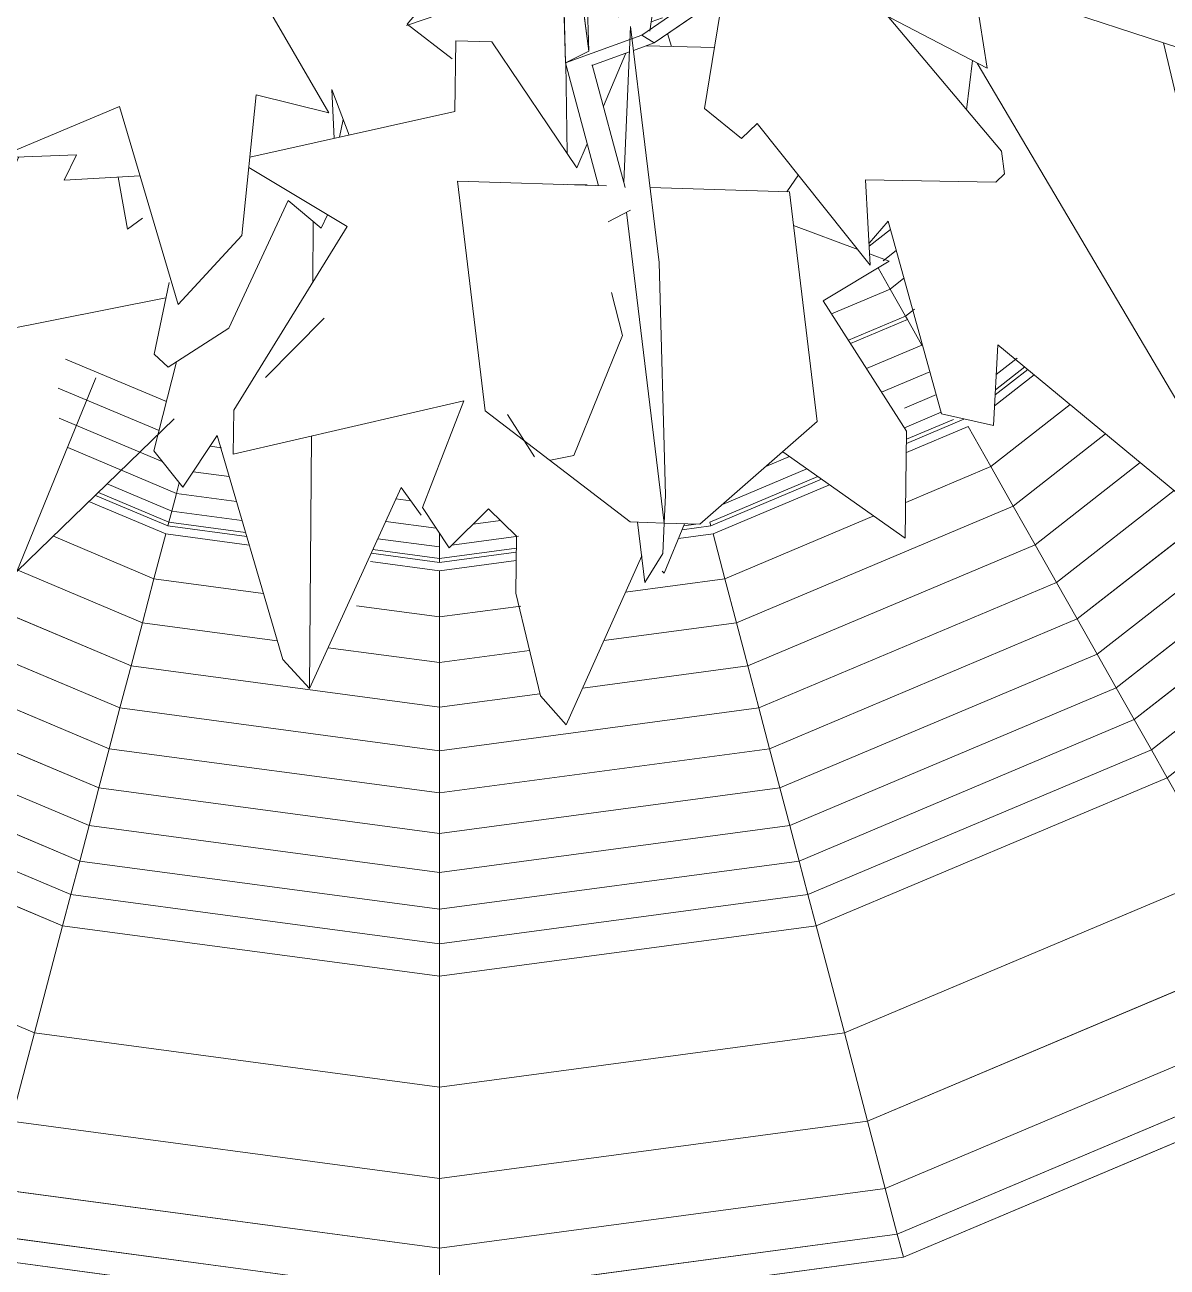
# Model space of a CAD drawing. Header units: metres. Extents: x -217 to -108, y -304 to -188.
# Drawn here: x -156.7156 to -156.5876, y -245.4693 to -245.33 of the extents above; entities that cross this region are included whole.
import ezdxf

# ---------------------------------------------------------------- set-up
doc = ezdxf.new("R2010")
doc.units = ezdxf.units.M
doc.layers.add('G-IMPT', color=8, linetype='Continuous', lineweight=9)
doc.layers.add('L-PLNT', color=71, linetype='Continuous', lineweight=9)

# ---------------------------------------------------------------- blocks, each defined once
blk = doc.blocks.new('Plant_8135 - FF_Model_ID4695_1_aconitum_dwg_Group_18-V308-Nivel 3')
at = {"layer": 'G-IMPT'}
for p, q in [((22.7894, 14.0179), (22.6653, 13.9208)), ((22.6653, 13.9208), (22.7894, 14.0179)), ((22.8241, 13.8935), (22.7479, 13.834)), ((22.8241, 13.8935), (22.7479, 13.834)), ((22.7177, 13.7922), (22.7881, 13.668)), ((22.8692, 13.7314), (22.7881, 13.668)), ((22.7881, 13.668), (22.4436, 13.5227)), ((22.7881, 13.668), (22.4436, 13.5227)), ((22.8784, 13.5088), (22.7881, 13.668)), ((22.8784, 13.5088), (22.543, 13.3673)), ((22.9303, 13.5494), (22.8784, 13.5088)), ((22.8891, 13.4898), (22.8784, 13.5088)), ((22.8891, 13.4898), (22.5548, 13.3487)), ((22.8891, 13.4898), (22.5548, 13.3487)), ((22.9752, 13.3379), (22.8891, 13.4898)), ((22.9752, 13.3379), (22.6496, 13.2005)), ((18.5376, 13.0064), (17.9447, 13.2566)), ((17.9447, 13.2566), (18.5376, 13.0064)), ((23.5351, 13.2612), (23.4118, 13.1649)), ((23.5351, 13.2612), (23.4118, 13.1649)), ((23.0221, 13.1823), (22.7379, 13.0623)), ((23.0221, 13.1823), (22.7379, 13.0623)), ((23.6344, 13.1645), (23.4016, 12.9825)), ((23.6344, 13.1645), (23.4016, 12.9825)), ((23.5965, 13.1958), (23.4052, 13.0462)), ((23.5965, 13.1958), (23.4052, 13.0462)), ((23.5786, 13.2107), (23.4069, 13.0764)), ((23.5786, 13.2107), (23.4069, 13.0764)), ((18.4945, 12.8364), (17.9019, 13.0864)), ((18.4945, 12.8364), (17.9019, 13.0864)), ((23.0596, 13.0475), (22.8728, 12.9686)), ((23.0596, 13.0475), (22.8728, 12.9686)), ((23.0884, 12.944), (22.8719, 12.8527)), ((23.0884, 12.944), (22.8719, 12.8527)), ((23.8456, 12.9895), (23.3793, 12.6249)), ((18.516, 12.6519), (17.9067, 12.909)), ((18.516, 12.6519), (17.9067, 12.909)), ((23.2457, 12.8606), (22.8833, 12.7077)), ((23.2457, 12.8606), (22.8833, 12.7077)), ((23.2218, 12.9028), (22.884, 12.7603)), ((23.2218, 12.9028), (22.884, 12.7603)), ((23.1609, 12.9019), (22.8843, 12.7852)), ((23.1609, 12.9019), (22.8843, 12.7852)), ((23.3793, 12.6249), (23.2457, 12.8606)), ((23.2457, 12.8606), (23.3793, 12.6249)), ((24.0537, 12.8172), (23.5108, 12.3928)), ((23.5108, 12.3928), (24.0537, 12.8172)), ((18.5961, 12.4674), (17.959, 12.7363)), ((18.8614, 12.7357), (18.7935, 12.7448)), ((18.8614, 12.7357), (18.7935, 12.7448)), ((25.6042, 12.7736), (24.0039, 11.5227)), ((25.6042, 12.7736), (24.0039, 11.5227)), ((22.1964, 12.6832), (22.0589, 12.6252)), ((22.1964, 12.6832), (22.0589, 12.6252)), ((24.2575, 12.6484), (23.6397, 12.1654)), ((24.2575, 12.6484), (23.6397, 12.1654)), ((18.9057, 12.5663), (18.694, 12.5947)), ((18.9057, 12.5663), (18.694, 12.5947)), ((22.3638, 12.5656), (21.7297, 12.298)), ((22.3638, 12.5656), (21.7297, 12.298)), ((22.2992, 12.611), (21.8035, 12.4018)), ((22.2992, 12.611), (21.8035, 12.4018)), ((23.3793, 12.6249), (22.8795, 12.4141)), ((23.3793, 12.6249), (22.8795, 12.4141)), ((23.5108, 12.3928), (23.3793, 12.6249)), ((25.7625, 12.6123), (24.1159, 11.3252)), ((18.5688, 12.3634), (18.19, 12.5232)), ((18.5961, 12.4674), (18.6126, 12.5301)), ((22.3858, 12.5501), (21.7355, 12.2757)), ((22.3858, 12.5501), (21.7355, 12.2757)), ((22.4323, 12.5174), (21.7479, 12.2286)), ((24.4561, 12.4839), (23.7652, 11.9439)), ((18.0827, 12.4187), (18.5333, 12.2286)), ((18.0827, 12.4187), (18.5333, 12.2286)), ((18.5457, 12.2757), (18.1202, 12.4552)), ((18.5516, 12.298), (18.1379, 12.4725)), ((18.5516, 12.298), (18.1379, 12.4725)), ((18.5688, 12.3634), (18.5961, 12.4674)), ((18.9484, 12.4202), (18.5961, 12.4674)), ((18.5961, 12.4674), (18.9484, 12.4202)), ((19.9724, 12.4232), (19.8856, 12.4349)), ((19.9724, 12.4232), (19.8856, 12.4349)), ((25.9128, 12.4592), (24.2221, 11.1377)), ((16.7704, 12.3928), (18.3961, 11.7068)), ((18.3961, 11.7068), (16.7704, 12.3928)), ((18.5516, 12.298), (18.5688, 12.3634)), ((18.5688, 12.3634), (18.5516, 12.298)), ((18.9812, 12.3081), (18.5688, 12.3634)), ((18.9812, 12.3081), (18.5688, 12.3634)), ((23.5108, 12.3928), (21.8852, 11.7068)), ((23.5108, 12.3928), (21.8852, 11.7068)), ((23.6397, 12.1654), (23.5108, 12.3928)), ((23.6397, 12.1654), (23.5108, 12.3928)), ((24.6757, 12.3459), (23.8869, 11.7293)), ((18.5457, 12.2757), (18.5516, 12.298)), ((19.0088, 12.2136), (18.5457, 12.2757)), ((19.0088, 12.2136), (18.5457, 12.2757)), ((19.0018, 12.2376), (18.5516, 12.298)), ((20.122, 12.2628), (19.8254, 12.3026)), ((19.8254, 12.3026), (20.122, 12.2628)), ((20.4993, 12.3084), (20.3396, 12.287)), ((20.4993, 12.3084), (20.3396, 12.287)), ((21.7355, 12.2757), (21.5659, 12.2529)), ((21.6469, 12.2869), (21.576, 12.2774)), ((21.6469, 12.2869), (21.576, 12.2774)), ((21.7355, 12.2757), (21.7297, 12.298)), ((22.692, 12.3349), (21.8171, 11.9657)), ((22.692, 12.3349), (21.8171, 11.9657)), ((26.0543, 12.3151), (24.3222, 10.9611)), ((26.0543, 12.3151), (24.3222, 10.9611)), ((17.8734, 12.215), (18.4642, 11.9657)), ((18.4642, 11.9657), (17.8734, 12.215)), ((18.4642, 11.9657), (18.5333, 12.2286)), ((19.0237, 12.1628), (18.5333, 12.2286)), ((20.1406, 12.1526), (19.7792, 12.201)), ((20.1406, 12.1526), (20.1406, 12.2347)), ((20.6057, 12.215), (20.2128, 12.1623)), ((20.6057, 12.215), (20.2128, 12.1623)), ((21.7479, 12.2286), (21.5445, 12.2013)), ((21.7479, 12.2286), (21.5445, 12.2013)), ((21.8171, 11.9657), (21.7479, 12.2286)), ((16.6415, 12.1654), (18.3294, 11.4532)), ((20.1406, 12.0849), (19.7502, 12.1372)), ((20.1406, 12.0849), (20.1406, 12.1526)), ((20.5927, 12.1455), (20.1406, 12.0849)), ((20.5927, 12.1455), (20.1406, 12.0849)), ((20.5925, 12.1224), (20.1406, 12.0618)), ((20.5925, 12.1224), (20.1406, 12.0618)), ((23.6397, 12.1654), (21.9519, 11.4532)), ((21.9519, 11.4532), (23.6397, 12.1654)), ((23.7652, 11.9439), (23.6397, 12.1654)), ((20.1406, 12.013), (19.7357, 12.0673)), ((20.1406, 12.013), (19.7357, 12.0673)), ((20.1406, 12.0618), (19.7403, 12.1155)), ((20.1406, 12.0618), (20.1406, 12.0849)), ((20.5918, 12.0735), (20.1406, 12.013)), ((20.5918, 12.0735), (20.1406, 12.013)), ((20.1406, 11.7409), (20.1406, 12.013)), ((16.516, 11.9439), (18.2644, 11.2061)), ((18.3961, 11.7068), (18.4642, 11.9657)), ((18.4642, 11.9657), (18.3961, 11.7068)), ((19.1065, 11.8796), (18.4642, 11.9657)), ((19.1065, 11.8796), (18.4642, 11.9657)), ((21.8171, 11.9657), (21.2345, 11.8876)), ((21.8171, 11.9657), (21.2345, 11.8876)), ((21.8852, 11.7068), (21.8171, 11.9657)), ((23.7652, 11.9439), (22.0169, 11.2061)), ((23.8869, 11.7293), (23.7652, 11.9439)), ((20.1406, 11.7409), (19.6533, 11.8062)), ((20.6183, 11.8049), (20.1406, 11.7409)), ((20.6183, 11.8049), (20.1406, 11.7409)), ((16.3944, 11.7293), (18.2014, 10.9667)), ((18.3294, 11.4532), (18.3961, 11.7068)), ((19.1881, 11.6006), (18.3961, 11.7068)), ((20.1406, 11.4729), (20.1406, 11.7409)), ((21.8852, 11.7068), (21.1071, 11.6025)), ((21.9519, 11.4532), (21.8852, 11.7068)), ((21.8852, 11.7068), (21.9519, 11.4532)), ((23.8869, 11.7293), (22.0798, 10.9667)), ((23.8869, 11.7293), (22.0798, 10.9667)), ((24.0039, 11.5227), (23.8869, 11.7293)), ((20.1406, 11.4729), (19.4877, 11.5604)), ((20.6703, 11.5439), (20.1406, 11.4729)), ((20.6703, 11.5439), (20.1406, 11.4729)), ((16.2773, 11.5227), (18.1408, 10.7363)), ((20.1406, 11.2103), (20.1406, 11.4729)), ((24.0039, 11.5227), (22.1404, 10.7363)), ((22.1404, 10.7363), (24.0039, 11.5227)), ((24.1159, 11.3252), (24.0039, 11.5227)), ((24.0039, 11.5227), (24.1159, 11.3252)), ((18.2644, 11.2061), (18.3294, 11.4532)), ((20.1406, 11.2103), (18.3294, 11.4532)), ((21.9519, 11.4532), (20.9822, 11.3232)), ((21.9519, 11.4532), (20.9822, 11.3232)), ((22.0169, 11.2061), (21.9519, 11.4532)), ((22.0169, 11.2061), (21.9519, 11.4532)), ((16.1653, 11.3252), (18.0829, 10.516)), ((16.1653, 11.3252), (18.0829, 10.516)), ((24.1159, 11.3252), (22.1984, 10.516)), ((24.1159, 11.3252), (22.1984, 10.516)), ((24.2221, 11.1377), (24.1159, 11.3252)), ((20.7314, 11.2895), (20.1406, 11.2103)), ((20.7314, 11.2895), (20.1406, 11.2103)), ((18.2014, 10.9667), (18.2644, 11.2061)), ((20.1406, 10.9544), (18.2644, 11.2061)), ((20.1406, 10.9544), (20.1406, 11.2103)), ((22.0169, 11.2061), (20.1406, 10.9544)), ((22.0169, 11.2061), (20.1406, 10.9544)), ((22.0798, 10.9667), (22.0169, 11.2061)), ((22.0798, 10.9667), (22.0169, 11.2061)), ((16.0591, 11.1377), (18.0279, 10.3069)), ((24.2221, 11.1377), (22.2534, 10.3069)), ((24.3222, 10.9611), (24.2221, 11.1377)), ((15.959, 10.9611), (17.9761, 10.11)), ((18.1408, 10.7363), (18.2014, 10.9667)), ((20.1406, 10.7066), (18.2014, 10.9667)), ((22.0798, 10.9667), (20.1406, 10.7066)), ((20.1406, 10.7066), (22.0798, 10.9667)), ((20.1406, 10.7066), (20.1406, 10.9544)), ((22.1404, 10.7363), (22.0798, 10.9667)), ((22.0798, 10.9667), (22.1404, 10.7363)), ((24.3222, 10.9611), (22.3052, 10.11)), ((24.4155, 10.7964), (24.3222, 10.9611)), ((24.3222, 10.9611), (24.4155, 10.7964)), ((15.8657, 10.7964), (17.9278, 9.9263)), ((18.0829, 10.516), (18.1408, 10.7363)), ((18.0829, 10.516), (18.1408, 10.7363)), ((20.1406, 10.4681), (18.1408, 10.7363)), ((22.1404, 10.7363), (20.1406, 10.4681)), ((22.1984, 10.516), (22.1404, 10.7363)), ((24.4155, 10.7964), (22.3535, 9.9263)), ((24.4155, 10.7964), (22.3535, 9.9263)), ((20.1406, 10.4681), (20.1406, 10.7066)), ((18.0279, 10.3069), (18.0829, 10.516)), ((20.1406, 10.24), (18.0829, 10.516)), ((22.1984, 10.516), (20.1406, 10.24)), ((22.1984, 10.516), (22.2534, 10.3069)), ((20.1406, 10.24), (20.1406, 10.4681)), ((20.1406, 10.4681), (20.1406, 10.24)), ((17.9761, 10.11), (18.0279, 10.3069)), ((20.1406, 10.0235), (18.0279, 10.3069)), ((20.1406, 10.0235), (22.2534, 10.3069)), ((22.2534, 10.3069), (22.3052, 10.11)), ((15.5457, 10.2319), (17.7621, 9.2966)), ((20.1406, 10.0235), (20.1406, 10.24)), ((20.1406, 10.24), (20.1406, 10.0235)), ((24.7355, 10.2319), (22.5191, 9.2966)), ((17.9278, 9.9263), (17.9761, 10.11)), ((20.1406, 9.8197), (17.9761, 10.11)), ((22.3052, 10.11), (20.1406, 9.8197)), ((22.3535, 9.9263), (22.3052, 10.11)), ((20.1406, 10.0235), (20.1406, 9.8197)), ((17.7621, 9.2966), (17.9278, 9.9263)), ((20.1406, 9.6295), (17.9278, 9.9263)), ((22.3535, 9.9263), (20.1406, 9.6295)), ((22.5191, 9.2966), (22.3535, 9.9263)), ((20.1406, 9.6295), (20.1406, 9.8197)), ((24.9984, 9.7679), (22.6552, 8.7791)), ((20.1406, 8.9776), (20.1406, 9.6295)), ((25.1998, 9.4126), (22.7594, 8.3828)), ((25.1998, 9.4126), (22.7594, 8.3828)), ((17.626, 8.7791), (17.7621, 9.2966)), ((20.1406, 8.9776), (17.7621, 9.2966)), ((22.5191, 9.2966), (20.1406, 8.9776)), ((22.6552, 8.7791), (22.5191, 9.2966)), ((25.3361, 9.1721), (22.83, 8.1146)), ((25.405, 9.0505), (22.8657, 7.9789)), ((20.1406, 8.4419), (20.1406, 8.9776)), ((20.1406, 8.4419), (17.626, 8.7791)), ((22.6552, 8.7791), (20.1406, 8.4419)), ((22.7594, 8.3828), (22.6552, 8.7791)), ((20.1406, 8.0316), (20.1406, 8.4419)), ((20.1406, 8.0316), (17.5218, 8.3828)), ((22.7594, 8.3828), (20.1406, 8.0316)), ((22.83, 8.1146), (22.7594, 8.3828)), ((20.1406, 7.7539), (17.4512, 8.1146)), ((22.83, 8.1146), (20.1406, 7.7539)), ((22.8657, 7.9789), (22.83, 8.1146)), ((20.1406, 7.7539), (20.1406, 8.0316)), ((20.1406, 7.6134), (17.4156, 7.9789)), ((22.8657, 7.9789), (20.1406, 7.6134))]:
    blk.add_line(p, q, dxfattribs=at)
at = {"layer": 'G-IMPT', "flags": 128}
for points in [[(10.9509, 18.3396), (10.425, 18.3396), (10.7561, 15.7779), (10.3671, 15.6717), (11.3779, 13.1856), (11.7267, 13.3907), (13.2707, 11.3408), (13.6425, 11.7197), (15.5457, 10.2319), (15.2828, 9.7679), (17.626, 8.7791), (17.7621, 9.2966)], [(24.2221, 11.1377), (25.9128, 12.4592), (26.0543, 12.3151), (27.3833, 14.0796), (27.21, 14.1816), (28.0255, 16.1873)], [(22.7177, 13.7922), (22.7881, 13.668), (22.8692, 13.7314)], [(22.9303, 13.5494), (22.8784, 13.5088), (22.7881, 13.668)], [(22.8891, 13.4898), (22.8784, 13.5088), (22.543, 13.3673)], [(22.6496, 13.2005), (22.9752, 13.3379), (22.8891, 13.4898)], [(22.8657, 7.9789), (25.405, 9.0505), (25.3361, 9.1721), (27.4881, 10.8544), (27.5856, 10.7551), (29.2588, 12.9765), (29.1394, 13.0467)], [(18.2014, 10.9667), (18.1408, 10.7363), (16.2773, 11.5227), (16.3944, 11.7293), (14.8426, 12.9423)], [(23.8456, 12.9895), (23.3793, 12.6249), (23.5108, 12.3928)], [(18.6126, 12.5301), (18.5961, 12.4674), (17.959, 12.7363)], [(20.1406, 10.24), (18.0829, 10.516), (18.0279, 10.3069), (16.0591, 11.1377), (16.1653, 11.3252), (14.5187, 12.6123)], [(25.7625, 12.6123), (24.1159, 11.3252), (24.2221, 11.1377), (22.2534, 10.3069)], [(18.19, 12.5232), (18.5688, 12.3634), (18.5961, 12.4674)], [(22.4323, 12.5174), (21.7479, 12.2286), (21.8171, 11.9657)], [(24.4561, 12.4839), (23.7652, 11.9439), (23.8869, 11.7293)], [(19.0018, 12.2376), (18.5516, 12.298), (18.5457, 12.2757), (18.1202, 12.4552)], [(24.0039, 11.5227), (23.8869, 11.7293), (24.6757, 12.3459)], [(21.7297, 12.298), (21.7355, 12.2757), (21.5659, 12.2529)], [(19.0237, 12.1628), (18.5333, 12.2286), (18.4642, 11.9657)], [(20.1406, 12.2347), (20.1406, 12.1526), (19.7792, 12.201)], [(19.1881, 11.6006), (18.3961, 11.7068), (18.3294, 11.4532), (16.6415, 12.1654)], [(20.1406, 12.1526), (20.1406, 12.0849), (19.7502, 12.1372)], [(23.6397, 12.1654), (23.7652, 11.9439), (22.0169, 11.2061)], [(22.5191, 9.2966), (24.7355, 10.2319), (24.4155, 10.7964), (26.1862, 12.1806)], [(20.1406, 12.0849), (20.1406, 12.0618), (19.7403, 12.1155)], [(20.1406, 12.013), (20.1406, 11.7409), (19.6533, 11.8062)], [(18.3294, 11.4532), (18.2644, 11.2061), (16.516, 11.9439)], [(21.8171, 11.9657), (21.8852, 11.7068), (21.1071, 11.6025)], [(18.2644, 11.2061), (18.2014, 10.9667), (16.3944, 11.7293)], [(20.1406, 11.7409), (20.1406, 11.4729), (19.4877, 11.5604)], [(20.1406, 11.4729), (20.1406, 11.2103), (18.3294, 11.4532)], [(20.1406, 11.2103), (20.1406, 10.9544), (18.2644, 11.2061)], [(16.0591, 11.1377), (15.959, 10.9611), (17.9761, 10.11), (18.0279, 10.3069)], [(22.3052, 10.11), (24.3222, 10.9611), (24.2221, 11.1377)], [(20.1406, 10.9544), (20.1406, 10.7066), (18.2014, 10.9667)], [(17.9761, 10.11), (17.9278, 9.9263), (15.8657, 10.7964)], [(18.1408, 10.7363), (20.1406, 10.4681), (20.1406, 10.7066)], [(22.1984, 10.516), (22.1404, 10.7363), (20.1406, 10.4681)], [(18.0279, 10.3069), (20.1406, 10.0235), (22.2534, 10.3069), (22.1984, 10.516), (20.1406, 10.24)], [(22.2534, 10.3069), (22.3052, 10.11), (20.1406, 9.8197), (20.1406, 9.6295), (17.9278, 9.9263)], [(17.9278, 9.9263), (17.7621, 9.2966), (15.5457, 10.2319)], [(24.7355, 10.2319), (24.9984, 9.7679), (22.6552, 8.7791), (22.7594, 8.3828), (20.1406, 8.0316)], [(20.1406, 10.0235), (20.1406, 9.8197), (17.9761, 10.11)], [(20.1406, 9.6295), (22.3535, 9.9263), (22.3052, 10.11)], [(22.3535, 9.9263), (22.5191, 9.2966), (20.1406, 8.9776)], [(17.7621, 9.2966), (20.1406, 8.9776), (20.1406, 9.6295)], [(20.1406, 7.6134), (22.8657, 7.9789), (22.83, 8.1146), (25.3361, 9.1721), (25.1998, 9.4126)], [(20.1406, 8.4419), (22.6552, 8.7791), (22.5191, 9.2966)], [(20.1406, 8.0316), (20.1406, 7.7539), (17.4512, 8.1146), (17.4156, 7.9789), (14.8762, 9.0505)], [(20.1406, 8.9776), (20.1406, 8.4419), (17.626, 8.7791), (17.5218, 8.3828)], [(17.5218, 8.3828), (20.1406, 8.0316), (20.1406, 8.4419)], [(22.7594, 8.3828), (22.83, 8.1146), (20.1406, 7.7539), (20.1406, 7.6134), (17.4156, 7.9789)]]:
    blk.add_lwpolyline(points, dxfattribs=at)
blk = doc.blocks.new('Plant_8135 - FF_Model_ID4695_1_aconitum_dwg_Group_19-V309-Nivel 3')
blk.add_blockref('Plant_8135 - FF_Model_ID4695_1_aconitum_dwg_Group_18-V308-Nivel 3', (0, 0))
blk = doc.blocks.new('Plant_8135 - FF_Model_ID4695_1_aconitum_dwg_leaf3-V146-Nivel 3')
at = {"layer": 'G-IMPT'}
for p, q in [((0.08284, -0.02611), (0.08879, -0.03159)), ((0.0852, -0.03262), (0.08879, -0.03159)), ((0.10333, -0.04985), (0.0852, -0.03262)), ((0.07291, -0.03856), (0.07754, -0.04028)), ((0.09395, -0.04637), (0.10333, -0.04985)), ((0.10333, -0.04985), (0.09931, -0.05182)), ((0.07817, -0.05089), (0.08683, -0.05127)), ((0.09711, -0.05172), (0.09931, -0.05182)), ((0.05655, -0.05302), (0.05615, -0.05626)), ((0.02077, -0.05688), (0.01948, -0.05734)), ((0.05549, -0.06167), (0.05482, -0.06717))]:
    blk.add_line(p, q, dxfattribs=at)
blk = doc.blocks.new('Plant_8135 - FF_Model_ID4695_1_aconitum_dwg_Group_10-V262-Nivel 3')
blk.add_blockref('Plant_8135 - FF_Model_ID4695_1_aconitum_dwg_leaf3-V146-Nivel 3', (0, 0))
blk = doc.blocks.new('Plant_8135 - FF_Model_ID4695_1_aconitum_dwg_leaf2-V152-Nivel 3')
at = {"layer": 'G-IMPT'}
for p, q in [((-0.01452, -0.02942), (-0.02037, -0.02578)), ((0.02784, -0.03168), (0.03026, -0.0326)), ((-0.00791, -0.05775), (0.00865, -0.05204)), ((0.01968, -0.05606), (0.01933, -0.05837)), ((-0.01501, -0.06827), (-0.01542, -0.07026)), ((-0.04023, -0.07472), (-0.0392, -0.08058)), ((-0.0375, -0.07932), (-0.0392, -0.08058))]:
    blk.add_line(p, q, dxfattribs=at)
blk = doc.blocks.new('Plant_8135 - FF_Model_ID4695_1_aconitum_dwg_Group_9-V223-Nivel 3')
blk.add_blockref('Plant_8135 - FF_Model_ID4695_1_aconitum_dwg_leaf2-V152-Nivel 3', (0, 0))
blk = doc.blocks.new('Plant_8135 - FF_Model_ID4695_1_aconitum_dwg_leaf1-V156-Nivel 3')
at = {"layer": 'G-IMPT'}
for p, q in [((-0.04307, -0.02402), (-0.06452, -0.01127)), ((-0.06452, -0.01127), (-0.05966, -0.02439)), ((-0.04307, -0.02402), (-0.03903, -0.01965)), ((-0.05966, -0.02439), (-0.08125, -0.02934)), ((-0.03563, -0.02458), (-0.0366, -0.03731)), ((-0.08125, -0.02934), (-0.08419, -0.03252)), ((-0.0614, -0.0459), (-0.08419, -0.03252)), ((-0.0366, -0.03731), (-0.03201, -0.03544)), ((-0.00354, -0.05157), (-0.01244, -0.04322)), ((-0.0614, -0.0459), (-0.07187, -0.0506)), ((-0.07187, -0.0506), (-0.07229, -0.05555)), ((-0.00354, -0.05157), (-0.02367, -0.05537)), ((-0.06644, -0.05567), (-0.07229, -0.05555)), ((-0.06644, -0.05567), (-0.06589, -0.05974)), ((-0.02367, -0.05537), (-0.01662, -0.06753)), ((-0.06972, -0.06388), (-0.06589, -0.05974)), ((-0.06972, -0.06388), (-0.07441, -0.07323)), ((-0.04007, -0.06682), (-0.05599, -0.07351)), ((-0.04007, -0.06682), (-0.03352, -0.089)), ((-0.02476, -0.0655), (-0.02637, -0.08128)), ((-0.01662, -0.06753), (-0.02476, -0.0655)), ((-0.05641, -0.07046), (-0.07415, -0.07729)), ((-0.05641, -0.07046), (-0.05599, -0.07351)), ((-0.07415, -0.07729), (-0.07441, -0.07323)), ((-0.02637, -0.08128), (-0.03352, -0.089))]:
    blk.add_line(p, q, dxfattribs=at)
blk = doc.blocks.new('Plant_8135 - FF_Model_ID4695_1_aconitum_dwg_Group_5-V225-Nivel 3')
at = {"layer": 'G-IMPT'}
for p, q in [((-0.02021, -0.02091), (-0.02196, -0.02287)), ((-0.02021, -0.02091), (-0.02196, -0.02287)), ((-0.0316, -0.03028), (-0.03647, -0.03561)), ((-0.03647, -0.03561), (-0.0316, -0.03028)), ((-0.03015, -0.03193), (-0.03413, -0.0363)), ((-0.03413, -0.0363), (-0.03015, -0.03193)), ((-0.03846, -0.0378), (-0.03686, -0.0393))]:
    blk.add_line(p, q, dxfattribs=at)
blk.add_blockref('Plant_8135 - FF_Model_ID4695_1_aconitum_dwg_leaf1-V156-Nivel 3', (0, 0))
blk = doc.blocks.new('Plant_8135 - FF_Model_ID4695_1_aconitum_dwg_leaf3-V180-Nivel 3')
at = {"layer": 'G-IMPT'}
for p, q in [((0.02321, -0.03445), (0.01602, -0.0244)), ((0.02747, -0.05464), (0.05309, -0.02995)), ((0.05309, -0.02995), (0.03824, -0.03311)), ((0.05309, -0.02995), (0.05355, -0.03335)), ((0.02321, -0.03445), (0.03772, -0.0311)), ((0.03824, -0.03311), (0.03772, -0.0311)), ((0.04873, -0.04753), (0.05355, -0.03335)), ((-0.0026, -0.04368), (0.00128, -0.04156)), ((-0.00363, -0.04502), (0.00132, -0.04801)), ((0.0093, -0.04939), (0.00132, -0.04801)), ((0.04873, -0.04753), (0.05271, -0.0485)), ((0.05298, -0.05236), (0.05271, -0.0485)), ((0.00856, -0.05239), (0.0093, -0.04939)), ((0.00856, -0.05239), (0.01581, -0.05676)), ((0.04455, -0.05496), (0.05298, -0.05236)), ((0.02747, -0.05464), (0.01581, -0.05676)), ((0.02747, -0.05464), (0.02548, -0.06703)), ((0.04455, -0.05496), (0.05872, -0.07183)), ((0.02961, -0.07041), (0.02548, -0.06703)), ((0.02961, -0.07041), (0.03138, -0.06871)), ((0.03138, -0.06871), (0.04403, -0.0846)), ((0.05872, -0.07183), (0.05907, -0.07437)), ((0.05812, -0.07529), (0.04351, -0.07504)), ((0.04351, -0.07504), (0.04403, -0.0846)), ((0.05812, -0.07529), (0.05907, -0.07437))]:
    blk.add_line(p, q, dxfattribs=at)
blk = doc.blocks.new('Plant_8135 - FF_Model_ID4695_1_aconitum_dwg_Group_6-V240-Nivel 3')
at = {"layer": 'G-IMPT'}
for p, q in [((0.02818, -0.05396), (0.02676, -0.05311)), ((0.01843, -0.05882), (0.02346, -0.05537)), ((0.02346, -0.05537), (0.01843, -0.05882)), ((0.01984, -0.05967), (0.02734, -0.05453)), ((0.00989, -0.06193), (0.01843, -0.05882)), ((0.00989, -0.06193), (0.01843, -0.05882)), ((0.01984, -0.05967), (0.01751, -0.06052)), ((0.01984, -0.05967), (0.01751, -0.06052)), ((0.01984, -0.05967), (0.01843, -0.05882)), ((0.01706, -0.06068), (0.01285, -0.06221)), ((0.01706, -0.06068), (0.01285, -0.06221))]:
    blk.add_line(p, q, dxfattribs=at)
at = {"layer": 'G-IMPT', "flags": 128}
blk.add_lwpolyline([(0.01843, -0.05882), (0.01984, -0.05967), (0.02734, -0.05453)], dxfattribs=at)
blk.add_blockref('Plant_8135 - FF_Model_ID4695_1_aconitum_dwg_leaf3-V180-Nivel 3', (0, 0))
blk = doc.blocks.new('Plant_8135 - FF_Model_ID4695_1_aconitum_dwg_leaf1-V316-Nivel 3')
at = {"layer": 'G-IMPT'}
for p, q in [((-0.0025, -0.06736), (-0.0024, -0.05944)), ((0.00162, -0.05955), (-0.0024, -0.05944)), ((0.00162, -0.05955), (0.01117, -0.0737)), ((0.01413, -0.06676), (0.01665, -0.06083)), ((0.02658, -0.06021), (0.01891, -0.06001)), ((-0.0025, -0.06736), (-0.02548, -0.07251)), ((0.01117, -0.0737), (0.01232, -0.071)), ((-0.02559, -0.07365), (-0.01456, -0.08027)), ((0.03598, -0.07448), (0.0347, -0.07638)), ((-0.01456, -0.08027), (-0.02729, -0.10085)), ((0.03544, -0.08017), (0.04263, -0.08284)), ((0.04396, -0.08334), (0.04616, -0.08415)), ((0.04616, -0.08415), (0.03877, -0.08861)), ((0.03877, -0.08861), (0.0481, -0.10322)), ((-0.0015, -0.09982), (-0.02735, -0.10579)), ((-0.0015, -0.09982), (-0.00614, -0.11176)), ((-0.02729, -0.10085), (-0.02735, -0.10579)), ((0.0481, -0.10322), (0.04795, -0.11519)), ((0.03422, -0.10553), (0.04795, -0.11519)), ((-0.00614, -0.11176), (-0.00315, -0.11628)), ((0.00127, -0.11193), (-0.00315, -0.11628)), ((0.00127, -0.11193), (0.00439, -0.11496)), ((0.02323, -0.11358), (0.02094, -0.11912)), ((0.00431, -0.12138), (0.00439, -0.11496)), ((0.01843, -0.11719), (0.00997, -0.13611)), ((0.0207, -0.11889), (0.02094, -0.11912)), ((0.00431, -0.12138), (0.00708, -0.13287)), ((0.00997, -0.13611), (0.00708, -0.13287))]:
    blk.add_line(p, q, dxfattribs=at)
blk = doc.blocks.new('Plant_8135 - FF_Model_ID4695_1_aconitum_dwg_Group_5-V317-Nivel 3')
at = {"layer": 'G-IMPT'}
for p, q in [((0.00994, -0.06193), (0.01007, -0.07207)), ((0.01007, -0.07207), (0.00994, -0.06193)), ((0.01011, -0.07554), (0.0123, -0.07559))]:
    blk.add_line(p, q, dxfattribs=at)
blk.add_blockref('Plant_8135 - FF_Model_ID4695_1_aconitum_dwg_leaf1-V316-Nivel 3', (0, 0))
blk = doc.blocks.new('Plant_8135 - FF_Model_ID4695_1_aconitum_dwg_leaf3-V184-Nivel 3')
at = {"layer": 'G-IMPT'}
for p, q in [((-0.01567, -0.0308), (-0.00866, -0.02239)), ((-0.00889, -0.0245), (-0.00866, -0.02239)), ((-0.00463, -0.05374), (-0.00483, -0.05292)), ((-0.00463, -0.05374), (-0.00786, -0.0576)), ((-0.00786, -0.0576), (-0.00281, -0.06147)), ((-0.01436, -0.07002), (-0.01628, -0.0649)), ((-0.01628, -0.0649), (-0.01602, -0.07039)), ((-0.05636, -0.07084), (-0.05935, -0.07276)), ((-0.05935, -0.07276), (-0.05809, -0.0711)), ((-0.05371, -0.07256), (-0.04491, -0.07224)), ((-0.04491, -0.07224), (-0.04627, -0.07508)), ((-0.05935, -0.07276), (-0.05611, -0.07264)), ((-0.03778, -0.07457), (-0.04627, -0.07508)), ((-0.02118, -0.07734), (-0.02782, -0.09167)), ((-0.02118, -0.07734), (-0.01749, -0.08046)), ((-0.01679, -0.07894), (-0.01749, -0.08046)), ((-0.03453, -0.08655), (-0.03621, -0.09457)), ((-0.02782, -0.09167), (-0.03464, -0.09604)), ((-0.03621, -0.09457), (-0.03464, -0.09604))]:
    blk.add_line(p, q, dxfattribs=at)
blk = doc.blocks.new('Plant_8135 - FF_Model_ID4695_1_aconitum_dwg_Group_6-V242-Nivel 3')
blk.add_blockref('Plant_8135 - FF_Model_ID4695_1_aconitum_dwg_leaf3-V184-Nivel 3', (0, 0))
blk = doc.blocks.new('Plant_8135 - FF_Model_ID4695_1_aconitum_dwg_leaf2-V318-Nivel 3')
at = {"layer": 'G-IMPT'}
for p, q in [((0.06445, -0.02495), (0.0732, -0.03902)), ((0.07195, -0.04113), (0.0732, -0.03902)), ((0.07195, -0.04113), (0.08346, -0.05921)), ((0.05714, -0.06253), (0.05559, -0.05271)), ((0.05559, -0.05271), (0.08217, -0.0614)), ((0.04514, -0.05478), (0.04631, -0.05689)), ((0.05714, -0.06253), (0.04631, -0.05689)), ((0.02177, -0.06008), (0.02132, -0.05865)), ((0.08217, -0.0614), (0.08346, -0.05921))]:
    blk.add_line(p, q, dxfattribs=at)
blk = doc.blocks.new('Plant_8135 - FF_Model_ID4695_1_aconitum_dwg_Group_9-V319-Nivel 3')
blk.add_blockref('Plant_8135 - FF_Model_ID4695_1_aconitum_dwg_leaf2-V318-Nivel 3', (0, 0))
blk = doc.blocks.new('Plant_8135 - FF_Model_ID4695_1_aconitum_dwg_Group_13-V320-Nivel 3')
at = {"layer": 'G-IMPT'}
for p, q in [((1.1423, 0.3035), (0.3374, 0.1893)), ((1.1423, 0.3035), (1.6476, 0.2569)), ((1.1423, 0.3035), (1.1995, 0.1477)), ((0.1012, 0.1557), (0.1569, 0.0042)), ((0.1569, 0.0042), (0.1012, 0.1557)), ((0.1569, 0.0042), (0.1012, 0.1557)), ((1.1103, 0.1351), (0.3046, 0.0207)), ((1.1103, 0.1351), (0.3046, 0.0207)), ((1.5637, 0.1496), (1.1995, 0.1477)), ((1.1995, 0.1477), (1.5377, 0.1165))]:
    blk.add_line(p, q, dxfattribs=at)
at = {"layer": 'G-IMPT', "flags": 128}
for points in [[(1.6476, 0.2569), (1.1423, 0.3035), (0.3374, 0.1893)], [(1.5637, 0.1496), (1.1995, 0.1477), (1.5377, 0.1165)]]:
    blk.add_lwpolyline(points, dxfattribs=at)
blk = doc.blocks.new('Plant_8135 - FF_Model_ID4695_1_aconitum_dwg_leaf3-V195-Nivel 3')
at = {"layer": 'G-IMPT'}
for p, q in [((-0.05816, -0.08731), (-0.05136, -0.07247)), ((-0.01837, -0.07972), (-0.01842, -0.08651)), ((-0.05816, -0.08731), (-0.05818, -0.09005)), ((-0.03489, -0.08826), (-0.05592, -0.09246)), ((-0.05592, -0.09246), (-0.05818, -0.09005)), ((-0.0337, -0.09544), (-0.03623, -0.10541)), ((-0.02915, -0.10369), (-0.03299, -0.10949)), ((-0.02915, -0.10369), (-0.0218, -0.12882)), ((-0.01856, -0.10376), (-0.01878, -0.13205)), ((-0.03623, -0.10541), (-0.03299, -0.10949)), ((-0.01878, -0.13205), (-0.00854, -0.10954)), ((-0.00854, -0.10954), (-0.00629, -0.11261)), ((-0.01878, -0.13205), (-0.0218, -0.12882))]:
    blk.add_line(p, q, dxfattribs=at)
blk = doc.blocks.new('Plant_8135 - FF_Model_ID4695_1_aconitum_dwg_Group_10-V248-Nivel 3')
blk.add_blockref('Plant_8135 - FF_Model_ID4695_1_aconitum_dwg_leaf3-V195-Nivel 3', (0, 0))
blk = doc.blocks.new('Plant_8135 - FF_Model_ID4695_1_aconitum_dwg_leaf3-V203-Nivel 3')
at = {"layer": 'G-IMPT'}
for p, q in [((-0.10944, 0.04114), (-0.10757, 0.04412)), ((-0.10364, 0.03253), (-0.10944, 0.04114)), ((-0.12406, 0.0036), (-0.13779, -0.00394)), ((-0.11744, -0.0027), (-0.14031, -0.00793)), ((-0.14031, -0.00793), (-0.13779, -0.00394)), ((-0.14031, -0.00793), (-0.11617, -0.01252)), ((-0.09729, -0.01984), (-0.10651, -0.01824)), ((-0.09436, -0.04283), (-0.0965, -0.04804)), ((-0.07645, -0.04455), (-0.0797, -0.04832)), ((-0.0797, -0.04832), (-0.09386, -0.05156)), ((-0.09581, -0.04973), (-0.09386, -0.05156))]:
    blk.add_line(p, q, dxfattribs=at)
blk = doc.blocks.new('Plant_8135 - FF_Model_ID4695_1_aconitum_dwg_Group_2-V205-Nivel 3')
at = {"rotation": 55.00000000000005}
blk.add_blockref('Plant_8135 - FF_Model_ID4695_1_aconitum_dwg_leaf3-V203-Nivel 3', (0.02241, 0.00053), dxfattribs=at)
blk = doc.blocks.new('Plant_8135 - FF_Model_ID4695_1_aconitum_dwg_leaf3-V206-Nivel 3')
at = {"layer": 'G-IMPT'}
for p, q in [((0.07706, -0.03595), (0.09205, -0.04315)), ((0.09205, -0.04315), (0.09918, -0.05524)), ((0.09836, -0.0589), (0.09918, -0.05524)), ((0.08269, -0.058), (0.09836, -0.0589)), ((0.07687, -0.05966), (0.0831, -0.08599)), ((0.05602, -0.06194), (0.08615, -0.11299)), ((0.04603, -0.07968), (0.0439, -0.08212)), ((0.04603, -0.07968), (0.05203, -0.10126)), ((0.08615, -0.11299), (0.07973, -0.08429)), ((0.07973, -0.08429), (0.0831, -0.08599)), ((0.05834, -0.09352), (0.05784, -0.10258)), ((0.05834, -0.09352), (0.08107, -0.11235)), ((0.05203, -0.10126), (0.05784, -0.10258)), ((0.08615, -0.11299), (0.08107, -0.11235))]:
    blk.add_line(p, q, dxfattribs=at)
blk = doc.blocks.new('Plant_8135 - FF_Model_ID4695_1_aconitum_dwg_Group_2-V252-Nivel 3')
blk.add_blockref('Plant_8135 - FF_Model_ID4695_1_aconitum_dwg_leaf3-V206-Nivel 3', (0, 0))
blk = doc.blocks.new('Plant_8135 - FF_Model_ID4695_1_aconitum_dwg-V321-Nivel 3')
at = {"layer": 'G-IMPT'}
for p, q in [((0.01641, -0.07528), (0.01718, -0.05786)), ((0.02038, -0.08432), (0.01718, -0.05786)), ((0.01448, -0.07572), (-0.00221, -0.07518)), ((0.0009, -0.10093), (-0.00221, -0.07518)), ((0.03498, -0.07639), (0.01936, -0.07588)), ((0.03498, -0.07639), (0.0381, -0.10214)), ((0.02095, -0.11351), (0.01673, -0.07867)), ((0.02095, -0.11351), (0.01673, -0.07867)), ((0.02038, -0.08432), (0.02109, -0.1104)), ((0.0009, -0.10093), (0.01713, -0.11338)), ((0.0381, -0.10214), (0.02495, -0.11364)), ((0.02095, -0.11351), (0.02109, -0.1104)), ((0.02095, -0.11351), (0.01713, -0.11338)), ((0.01797, -0.11341), (0.01879, -0.12017)), ((0.02095, -0.11351), (0.0208, -0.11694)), ((0.02095, -0.11351), (0.02495, -0.11364)), ((0.0208, -0.11694), (0.01879, -0.12017))]:
    blk.add_line(p, q, dxfattribs=at)
at = {"xscale": 0.01907622213224961, "yscale": 0.01907622213224961, "zscale": 0.01907622213224961}
blk.add_blockref('Plant_8135 - FF_Model_ID4695_1_aconitum_dwg_Group_19-V309-Nivel 3', (-0.38845, -0.34801), dxfattribs=at)
for name in ['Plant_8135 - FF_Model_ID4695_1_aconitum_dwg_Group_5-V225-Nivel 3', 'Plant_8135 - FF_Model_ID4695_1_aconitum_dwg_Group_6-V242-Nivel 3', 'Plant_8135 - FF_Model_ID4695_1_aconitum_dwg_Group_6-V240-Nivel 3', 'Plant_8135 - FF_Model_ID4695_1_aconitum_dwg_Group_9-V319-Nivel 3', 'Plant_8135 - FF_Model_ID4695_1_aconitum_dwg_Group_9-V223-Nivel 3', 'Plant_8135 - FF_Model_ID4695_1_aconitum_dwg_Group_10-V262-Nivel 3', 'Plant_8135 - FF_Model_ID4695_1_aconitum_dwg_Group_2-V252-Nivel 3', 'Plant_8135 - FF_Model_ID4695_1_aconitum_dwg_Group_2-V205-Nivel 3', 'Plant_8135 - FF_Model_ID4695_1_aconitum_dwg_Group_5-V317-Nivel 3', 'Plant_8135 - FF_Model_ID4695_1_aconitum_dwg_Group_10-V248-Nivel 3']:
    blk.add_blockref(name, (0, 0))
at = {"xscale": 0.01752950141882397, "yscale": 0.01752950141882397, "zscale": 0.01752950141882397, "rotation": 96.90000000000002}
blk.add_blockref('Plant_8135 - FF_Model_ID4695_1_aconitum_dwg_Group_13-V320-Nivel 3', (0.01758, -0.08117), dxfattribs=at)
blk = doc.blocks.new('Plant_8135 - Plant_8135-V322-Nivel 3')
blk.add_blockref('Plant_8135 - FF_Model_ID4695_1_aconitum_dwg-V321-Nivel 3', (0.00731, 0.00479))

msp = doc.modelspace()

# ---------------------------------------------------------------- block references
at = {"layer": 'L-PLNT'}
msp.add_blockref('Plant_8135 - Plant_8135-V322-Nivel 3', (-156.67221, -245.27717), dxfattribs=at)

doc.saveas('drawing.dxf')
